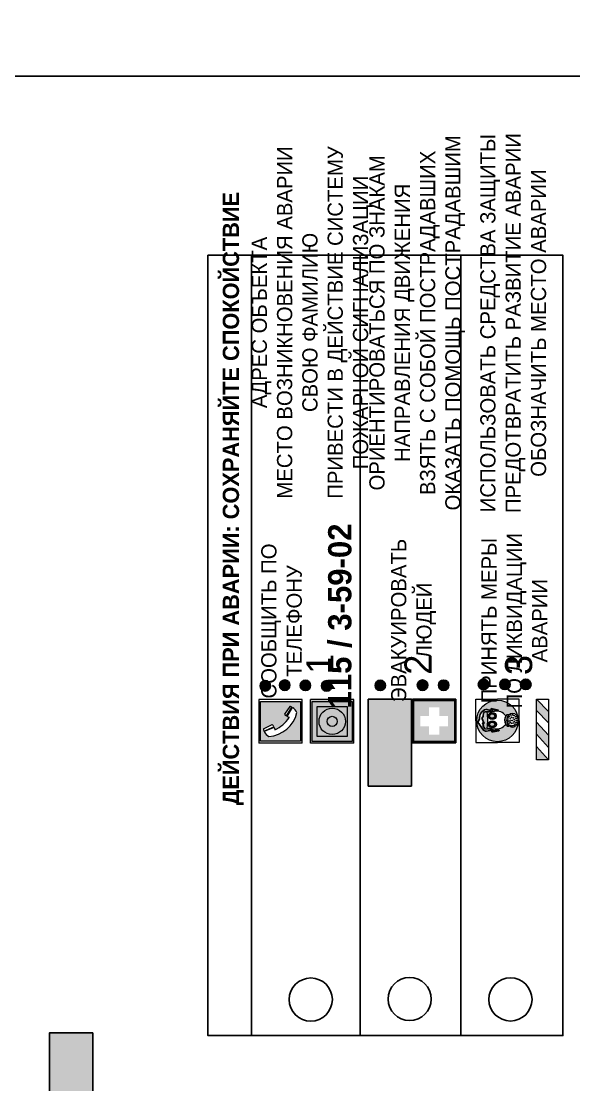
# Model space of a CAD drawing. Header units: millimetres. Extents: x 13114 to 67229, y 22859 to 38520.
# Drawn here: x 21346.1 to 21448, y 36157.4 to 36353.3 of the extents above; entities that cross this region are included whole.
import ezdxf

# ---------------------------------------------------------------- set-up
doc = ezdxf.new("R2010")
doc.units = ezdxf.units.MM
doc.layers.add('План_Штампы', color=7, linetype='Continuous')
doc.styles.add('обычный', font='arial.ttf')

# ---------------------------------------------------------------- blocks, each defined once
blk = doc.blocks.new('A$C38D26F80')
h = blk.add_hatch(color=5)
h.dxf.hatch_style = 1
h.paths.add_polyline_path([(-8.77, -4.48, 1), (-0.19, -4.48, 1)])
h.paths.add_polyline_path([(-6.75, -3.58), (-6.75, -3.31), (-6.62, -3.22), (-6.5, -3.22), (-6.42, -3.3), (-6.39, -3.28), (-6.59, -2.23), (-6.59, -2.01), (-6.38, -1.58), (-4.76, -0.4), (-4.13, -0.79, -0.362848), (-2.1, -2.1, -0.201049), (-2.17, -2.48, 0.085434), (-2.26, -3.13), (-1.9, -3.16), (-2.25, -4.7), (-2.4, -4.59), (-2.43, -4.34), (-2.36, -4.34), (-2.14, -3.34), (-2.47, -3.42), (-2.58, -1.95), (-2.77, -1.58), (-3.58, -1.52), (-3.92, -1.26), (-5.05, -1.73), (-4.87, -1.39), (-5.41, -1.6), (-5.41, -1.46), (-6.13, -1.87), (-6.18, -3.5), (-6.56, -3.47), (-6.37, -4.59), (-6.16, -4.43), (-6.16, -4.66), (-6.36, -4.79), (-6.37, -4.8), (-6.51, -4.76)], flags=16)
h.paths.add_polyline_path([(-6.51, -4.76), (-6.36, -4.79), (-6.37, -4.8)], flags=0)
h.paths.add_polyline_path([(-5.92, -2.34, 0.089508), (-2.67, -2.35), (-2.48, -3.88, -0.268602), (-3.4, -6.18, 0.262449), (-5.2, -6.18, -0.268602), (-6.11, -3.88)], flags=16)
edge = h.paths.add_edge_path(flags=16)
edge.add_ellipse((-5.19, -3.41), major_axis=(0, 0.842), ratio=0.848992, start_angle=0, end_angle=360)
edge = h.paths.add_edge_path(flags=0)
edge.add_ellipse((-5.19, -3.39), major_axis=(0, 0.665), ratio=0.853798, start_angle=0, end_angle=360)
edge = h.paths.add_edge_path(flags=0)
edge.add_ellipse((-5.19, -3.4), major_axis=(0, 0.528), ratio=0.864094, start_angle=0, end_angle=360)
edge = h.paths.add_edge_path(flags=16)
edge.add_ellipse((-3.47, -3.4), major_axis=(0, 0.842), ratio=0.848992, start_angle=0, end_angle=360)
h.paths.add_polyline_path([(-3.13, -6.45), (-3.13, -6.84, 0.383174), (-5.57, -6.85), (-5.57, -6.49, -0.369952)], flags=16)
edge = h.paths.add_edge_path(flags=0)
edge.add_ellipse((-3.47, -3.39), major_axis=(0, 0.665), ratio=0.853798, start_angle=0, end_angle=360)
edge = h.paths.add_edge_path(flags=0)
edge.add_ellipse((-3.47, -3.4), major_axis=(0, 0.528), ratio=0.864094, start_angle=0, end_angle=360)
edge = h.paths.add_edge_path(flags=16)
edge.add_ellipse((-4.34, -7.57), major_axis=(-1.48, 0), ratio=0.744955, start_angle=0, end_angle=360)
h.paths.add_polyline_path([(-5.01, -6.85, -1), (-5.15, -6.85, -1)], flags=0)
h.paths.add_polyline_path([(-5.33, -7.14, -1), (-5.47, -7.14, -1)], flags=0)
h.paths.add_polyline_path([(-4.61, -6.71, -1), (-4.74, -6.71, -1)], flags=16)
h.paths.add_polyline_path([(-5.43, -7.51, -1), (-5.57, -7.51, -1)], flags=0)
h.paths.add_polyline_path([(-4.26, -6.67, -1), (-4.4, -6.67, -1)], flags=16)
h.paths.add_polyline_path([(-4.74, -7.14, -1), (-4.88, -7.14, -1)], flags=0)
h.paths.add_polyline_path([(-4.93, -7.43, -1), (-5.07, -7.43, -1)], flags=0)
h.paths.add_polyline_path([(-4.41, -7.07, -1), (-4.54, -7.07, -1)], flags=0)
h.paths.add_polyline_path([(-5.33, -7.87, -1), (-5.46, -7.87, -1)], flags=0)
h.paths.add_polyline_path([(-3.8, -6.71, -1), (-3.94, -6.71, -1)], flags=16)
h.paths.add_polyline_path([(-4.85, -7.78, -1), (-4.98, -7.78, -1)], flags=0)
h.paths.add_polyline_path([(-3.96, -7.14, -1), (-4.1, -7.14, -1)], flags=0)
h.paths.add_polyline_path([(-4.33, -7.53, -1), (-4.47, -7.53, -1)], flags=0)
h.paths.add_polyline_path([(-5.09, -8.12, -1), (-5.23, -8.12, -1)], flags=0)
h.paths.add_polyline_path([(-3.5, -6.94, -1), (-3.64, -6.94, -1)], flags=0)
h.paths.add_polyline_path([(-4.54, -7.97, -1), (-4.68, -7.97, -1)], flags=0)
h.paths.add_polyline_path([(-3.66, -7.39, -1), (-3.8, -7.39, -1)], flags=0)
h.paths.add_polyline_path([(-4.73, -8.35, -1), (-4.86, -8.35, -1)], flags=0)
h.paths.add_polyline_path([(-4.09, -7.96, -1), (-4.23, -7.96, -1)], flags=0)
h.paths.add_polyline_path([(-3.77, -7.74, -1), (-3.91, -7.74, -1)], flags=0)
h.paths.add_polyline_path([(-3.22, -7.27, -1), (-3.35, -7.27, -1)], flags=0)
h.paths.add_polyline_path([(-4.34, -8.4, -1), (-4.47, -8.4, -1)], flags=0)
h.paths.add_polyline_path([(-3.16, -7.61, -1), (-3.3, -7.61, -1)], flags=0)
h.paths.add_polyline_path([(-3.9, -8.35, -1), (-4.04, -8.35, -1)], flags=0)
h.paths.add_polyline_path([(-3.32, -7.91, -1), (-3.46, -7.91, -1)], flags=0)
h.paths.add_polyline_path([(-3.55, -8.23, -1), (-3.69, -8.23, -1)], flags=0)
at = {"color": 5, "lineweight": 5}
for p, q in [((-4.48, 0), (-8.96, 0)), ((-8.96, 0), (-8.96, -4.48)), ((-4.48, 0), (0, 0)), ((0, 0), (0, -4.48)), ((-6.59, -2.01), (-6.38, -1.58)), ((-6.59, -2.23), (-6.59, -2.01)), ((-6.38, -1.58), (-4.76, -0.4)), ((-6.13, -1.87), (-6.18, -3.5)), ((-5.41, -1.46), (-6.13, -1.87)), ((-4.87, -1.39), (-5.41, -1.6)), ((-5.41, -1.6), (-5.41, -1.46)), ((-3.92, -1.26), (-5.05, -1.73)), ((-5.05, -1.73), (-4.87, -1.39)), ((-4.76, -0.4), (-4.13, -0.79)), ((-3.58, -1.52), (-3.92, -1.26)), ((-2.77, -1.58), (-3.58, -1.52)), ((-2.58, -1.95), (-2.77, -1.58)), ((-2.47, -3.42), (-2.58, -1.95)), ((-6.75, -3.31), (-6.62, -3.22)), ((-6.75, -3.58), (-6.75, -3.31)), ((-6.51, -4.76), (-6.75, -3.58)), ((-6.62, -3.22), (-6.5, -3.22)), ((-6.39, -3.28), (-6.59, -2.23)), ((-6.18, -3.5), (-6.56, -3.47)), ((-6.56, -3.47), (-6.37, -4.59)), ((-6.5, -3.22), (-6.42, -3.3)), ((-6.42, -3.3), (-6.39, -3.28)), ((-5.92, -2.34), (-6.11, -3.88)), ((-2.67, -2.34), (-2.48, -3.88)), ((-2.14, -3.34), (-2.47, -3.42)), ((-2.43, -4.34), (-2.4, -4.59)), ((-2.43, -4.34), (-2.36, -4.34)), ((-2.36, -4.34), (-2.14, -3.34)), ((-1.9, -3.16), (-2.26, -3.13)), ((-2.25, -4.7), (-1.9, -3.16)), ((-8.96, -8.96), (-8.96, -4.48)), ((-6.37, -4.8), (-6.51, -4.76)), ((-6.37, -4.59), (-6.16, -4.43)), ((-6.16, -4.66), (-6.37, -4.8)), ((-6.16, -4.43), (-6.16, -4.66)), ((-5.57, -6.49), (-5.57, -6.85)), ((-3.13, -6.45), (-3.13, -6.84)), ((-2.4, -4.59), (-2.25, -4.7)), ((0, -8.96), (0, -4.48)), ((-4.48, -8.96), (-8.96, -8.96)), ((-4.48, -8.96), (0, -8.96))]:
    blk.add_line(p, q, dxfattribs=at)
at = {"color": 5}
for p, q in [((-6.59, -2.01), (-6.38, -1.58)), ((-6.59, -2.23), (-6.59, -2.01)), ((-6.38, -1.58), (-4.76, -0.4)), ((-6.13, -1.87), (-6.18, -3.5)), ((-5.41, -1.46), (-6.13, -1.87)), ((-4.87, -1.39), (-5.41, -1.6)), ((-5.41, -1.6), (-5.41, -1.46)), ((-3.92, -1.26), (-5.05, -1.73)), ((-5.05, -1.73), (-4.87, -1.39)), ((-4.76, -0.4), (-4.13, -0.79)), ((-3.58, -1.52), (-3.92, -1.26)), ((-2.77, -1.58), (-3.58, -1.52)), ((-2.58, -1.95), (-2.77, -1.58)), ((-2.47, -3.42), (-2.58, -1.95)), ((-6.75, -3.31), (-6.62, -3.22)), ((-6.75, -3.58), (-6.75, -3.31)), ((-6.51, -4.76), (-6.75, -3.58)), ((-6.62, -3.22), (-6.5, -3.22)), ((-6.39, -3.28), (-6.59, -2.23)), ((-6.18, -3.5), (-6.56, -3.47)), ((-6.56, -3.47), (-6.37, -4.59)), ((-6.5, -3.22), (-6.42, -3.3)), ((-6.42, -3.3), (-6.39, -3.28)), ((-2.14, -3.34), (-2.47, -3.42)), ((-2.4, -4.59), (-2.43, -4.34)), ((-2.43, -4.34), (-2.36, -4.34)), ((-2.36, -4.34), (-2.14, -3.34)), ((-2.26, -3.13), (-1.9, -3.16)), ((-1.9, -3.16), (-2.25, -4.7)), ((-6.37, -4.8), (-6.51, -4.76)), ((-6.36, -4.79), (-6.51, -4.76)), ((-6.37, -4.59), (-6.16, -4.43)), ((-6.16, -4.66), (-6.37, -4.8)), ((-6.16, -4.66), (-6.36, -4.79)), ((-6.16, -4.43), (-6.16, -4.66)), ((-2.25, -4.7), (-2.4, -4.59))]:
    blk.add_line(p, q, dxfattribs=at)
at = {"color": 5, "lineweight": 5}
for centre, radius in [((-4.48, -4.48), 4.29), ((-5.5, -7.51), 0.0678), ((-5.4, -7.14), 0.0678), ((-5.4, -7.87), 0.0678), ((-5.16, -8.12), 0.0678), ((-5.08, -6.85), 0.0678), ((-5, -7.43), 0.0678), ((-4.91, -7.78), 0.0678), ((-4.81, -7.14), 0.0678), ((-4.79, -8.35), 0.0678), ((-4.67, -6.71), 0.0678), ((-4.61, -7.97), 0.0678), ((-4.47, -7.07), 0.0678), ((-4.4, -7.53), 0.0678), ((-4.4, -8.4), 0.0678), ((-4.33, -6.67), 0.0678), ((-4.16, -7.96), 0.0678), ((-4.03, -7.14), 0.0678), ((-3.97, -8.35), 0.0678), ((-3.87, -6.71), 0.0678), ((-3.84, -7.74), 0.0678), ((-3.73, -7.39), 0.0678), ((-3.62, -8.23), 0.0678), ((-3.57, -6.94), 0.0678), ((-3.39, -7.91), 0.0678), ((-3.28, -7.27), 0.0678), ((-3.23, -7.61), 0.0678)]:
    blk.add_circle(centre, radius, dxfattribs=at)
at = {"color": 5}
for centre, radius, start, end in [((-3.89, -2.66), 1.88, 17.387, 97.1599), ((-2.6, -2.2), 0.511, 326.3906, 11.8614), ((-0.35, -3.07), 1.91, 162.2553, 181.7878)]:
    blk.add_arc(centre, radius, start, end, dxfattribs=at)
at = {"color": 5, "lineweight": 5}
for centre, radius, start, end in [((-2.6, -2.2), 0.513, 326.4781, 11.7739), ((-3.66, -4.24), 2.47, 171.573, 231.7124), ((-4.28, 6.66), 9.15, 259.6987, 280.1569), ((-4.93, -4.24), 2.47, 308.2876, 8.427), ((-0.47, -3.05), 1.79, 161.5846, 182.4584), ((-4.33, -7.88), 1.87, 50.358, 131.5662), ((-4.34, -8.2), 1.82, 48.4943, 132.3565), ((-4.3, -7.78), 1.83, 60.5889, 119.4111)]:
    blk.add_arc(centre, radius, start, end, dxfattribs=at)
for centre, major_axis, ratio in [((-5.19, -3.41), (0, 0.842), 0.848992), ((-5.19, -3.39), (0, 0.665), 0.853798), ((-5.19, -3.4), (0, 0.528), 0.864094), ((-3.47, -3.4), (0, 0.842), 0.848992), ((-3.47, -3.39), (0, 0.665), 0.853798), ((-3.47, -3.4), (0, 0.528), 0.864094), ((-4.34, -7.57), (-1.48, 0), 0.744955)]:
    blk.add_ellipse(centre, major_axis=major_axis, ratio=ratio, dxfattribs=at)
blk = doc.blocks.new('A$C47DD6509')
at = {"lineweight": 5}
for points in [[(-8.69, 0), (-11.19, 0), (-11.19, -2.22)], [(-4.22, 0), (-6.45, 0), (-8.91, -2.22), (-6.61, -2.22)], [(0, 0), (-2.09, 0), (-4.36, -2.22), (-2.29, -2.22)]]:
    blk.add_hatch(color=242, dxfattribs=at).paths.add_polyline_path(points)
at = {"color": 242, "lineweight": 5}
for p, q in [((-11.19, -2.22), (-8.69, 0)), ((-11.19, -2.22), (-11.19, 0)), ((-11.19, 0), (-8.69, 0)), ((-11.19, 0), (0, 0)), ((-8.91, -2.22), (-6.45, 0)), ((-6.61, -2.22), (-4.22, 0)), ((-4.36, -2.22), (-2.09, 0)), ((-2.29, -2.22), (0, 0)), ((0, 0), (0, -2.22)), ((0, -2.22), (-11.19, -2.22))]:
    blk.add_line(p, q, dxfattribs=at)
blk = doc.blocks.new('A$C32E8229D')
at = {"true_color": 0xffffff}
blk.add_hatch(color=7, dxfattribs=at).paths.add_polyline_path([(0, 0), (0, -8), (16, -8), (16, 0)])
h = blk.add_hatch(color=126)
h.paths.add_polyline_path([(0.2, -0.2), (15.8, -0.2), (15.8, -7.8), (0.2, -7.8)])
h.paths.add_polyline_path([(13.49, -2.05), (12.08, -2.05), (11.37, -2.63, 0.162397), (11.29, -2.84), (11.29, -3.63), (10.35, -3.63), (10.35, -4.05), (11.68, -4.05), (11.68, -3.48), (12.26, -4.28), (11.29, -5.1), (11.29, -6.78), (11.85, -6.78), (11.85, -5.44), (12.8, -4.64), (12.8, -5.94), (14.46, -5.94), (14.46, -5.39), (13.45, -5.39), (13.45, -3.97), (12.46, -2.59), (13.15, -2.59), (13.69, -3.34), (14.18, -3)], flags=16)
h.paths.add_polyline_path([(10.74, -1.82, 1), (11.8, -1.82, 1)], flags=16)
h.paths.add_polyline_path([(9.39, -3.59), (5.99, -3.59), (6.56, -3.03), (5.91, -3.03), (5.1, -3.83), (5.91, -4.64), (6.56, -4.64), (5.99, -4.09), (9.39, -4.09)], flags=16)
h.paths.add_polyline_path([(4.29, -1.08), (1.72, -1.08), (1.72, -6.6), (4.29, -6.6)], flags=16)
at = {"color": 126}
blk.add_lwpolyline([(16, -8), (0, -8), (0, 0), (16, 0)], close=True, dxfattribs=at)
blk = doc.blocks.new('A$C18900ED3')
h = blk.add_hatch(color=126)
h.paths.add_polyline_path([(-0.18, -0.18), (-7.02, -0.18), (-7.02, -7.02), (-0.18, -7.02)])
h.paths.add_polyline_path([(-5.89, -4.46), (-5.89, -2.77), (-4.46, -2.77), (-4.46, -1.31), (-2.77, -1.31), (-2.77, -2.77), (-1.33, -2.77), (-1.33, -4.46), (-2.77, -4.46), (-2.77, -5.89), (-4.46, -5.89), (-4.46, -4.46)], flags=16)
at = {"color": 126}
for p, q in [((-7.2, 0), (-7.2, -7.2)), ((0, 0), (-7.2, 0)), ((0, -7.2), (0, 0)), ((-7.02, -7.02), (-7.02, -0.18)), ((-7.02, -0.18), (-0.18, -0.18)), ((-0.18, -0.18), (-0.18, -7.02)), ((-0.18, -7.02), (-7.02, -7.02)), ((-7.2, -7.2), (0, -7.2))]:
    blk.add_line(p, q, dxfattribs=at)
blk = doc.blocks.new('A$C456E1F9C')
at = {"lineweight": 5}
h = blk.add_hatch(color=242, dxfattribs=at)
h.paths.add_polyline_path([(0.51, -1.47), (0.51, -13.26), (12.29, -13.26), (12.29, -1.47)])
h.paths.add_polyline_path([(5.42, -4.95, -0.254479), (4.78, -5.4), (3.52, -2.53, -0.209735), (4.23, -2.4)], flags=16)
h.paths.add_polyline_path([(8.53, -8.6), (10.87, -10.17), (10.54, -10.76), (8.03, -9.13, -0.192251)], flags=16)
h.paths.add_polyline_path([(4.61, -5.49, 0.005518), (3.87, -5.72, 0.128647), (7.49, -10.01, 0.00809), (7.83, -9.33), (10.47, -10.97, -0.16736), (8.99, -12.25, -0.327862), (1.95, -3.95, -0.166952), (3.36, -2.62)], flags=16)
at = {"color": 242, "lineweight": 5}
for p, q in [((0, -13.77), (0, -0.97)), ((12.8, -0.97), (0, -0.97)), ((4.61, -5.49), (3.36, -2.62)), ((3.52, -2.53), (4.78, -5.4)), ((4.23, -2.4), (5.42, -4.95)), ((12.8, -13.77), (12.8, -0.97)), ((7.83, -9.33), (10.47, -10.97)), ((8.03, -9.13), (10.54, -10.76)), ((10.81, -10.12), (8.53, -8.6)), ((10.54, -10.76), (10.8, -10.3)), ((10.8, -10.3), (10.81, -10.12)), ((0, -13.77), (12.8, -13.77))]:
    blk.add_line(p, q, dxfattribs=at)
blk.add_lwpolyline([(0.51, -1.47), (12.29, -1.47), (12.29, -13.26), (0.51, -13.26)], close=True, dxfattribs=at)
for centre, radius, start, end in [((4.59, -5.34), 2.99, 114.2845, 152.1974), ((4.02, -3.27), 0.891, 76.3284, 123.7092), ((11.12, -3.31), 9.19, 183.9915, 256.6009), ((14.98, -39.1), 35.17, 107.1487, 108.4135), ((13.86, -0.94), 11.08, 205.5536, 234.8762), ((4.68, -4.59), 0.824, 276.9621, 334.0723), ((-13.31, 0.8), 23.44, 332.5487, 334.4027), ((8.94, -9.5), 0.989, 114.4092, 157.9388), ((7.87, -9.46), 3, 291.9291, 329.9329)]:
    blk.add_arc(centre, radius, start, end, dxfattribs=at)
blk = doc.blocks.new('A$C54414219')
at = {"true_color": 0xffffff}
h = blk.add_hatch(color=7, dxfattribs=at)
h.paths.add_polyline_path([(2.39, -9.45), (2.39, -18.3), (11.23, -18.3), (11.23, -9.45)], flags=0)
h.paths.add_polyline_path([(10.71, -13.87, -1), (2.92, -13.87, -1)], flags=0)
h.paths.add_polyline_path([(8.3, -13.87, -1), (5.33, -13.87, -1)], flags=0)
h.paths.add_polyline_path([(0.41, -7.47), (0.41, -20.27), (13.21, -20.27), (13.21, -7.47)])
h.paths.add_polyline_path([(0.92, -19.77), (12.71, -19.77), (12.71, -7.98), (0.92, -7.98)], flags=16)
h.paths.add_polyline_path([(11.23, -9.45), (11.23, -18.3), (2.39, -18.3), (2.39, -9.45)], flags=0)
at = {"lineweight": 5}
h = blk.add_hatch(color=242, dxfattribs=at)
h.paths.add_polyline_path([(12.71, -7.98), (0.92, -7.98), (0.92, -19.77), (12.71, -19.77)])
h.paths.add_polyline_path([(11.23, -18.3), (2.39, -18.3), (2.39, -9.45), (11.23, -9.45)], flags=16)
h.paths.add_polyline_path([(10.71, -13.87, -1), (2.92, -13.87, -1)], flags=0)
h.paths.add_polyline_path([(8.3, -13.87, -1), (5.33, -13.87, -1)], flags=0)
at = {"true_color": 0xffffff}
h = blk.add_hatch(color=7, dxfattribs=at)
h.paths.add_polyline_path([(2.39, -9.45), (2.39, -18.3), (11.23, -18.3), (11.23, -9.45)])
h.paths.add_polyline_path([(10.71, -13.87, -1), (2.92, -13.87, -1)], flags=16)
h.paths.add_polyline_path([(8.3, -13.87, -1), (5.33, -13.87, -1)], flags=0)
at = {"lineweight": 5}
h = blk.add_hatch(color=242, dxfattribs=at)
h.paths.add_polyline_path([(2.92, -13.87, 1), (10.71, -13.87, 1)])
h.paths.add_polyline_path([(8.3, -13.87, -1), (5.33, -13.87, -1)], flags=16)
at = {"color": 242, "lineweight": 5}
for p, q in [((0.41, -20.27), (0.41, -7.47)), ((0.41, -7.47), (13.21, -7.47)), ((0.41, -7.47), (13.21, -7.47)), ((13.21, -20.27), (13.21, -7.47)), ((0.41, -20.27), (13.21, -20.27))]:
    blk.add_line(p, q, dxfattribs=at)
for points in [[(0.92, -7.98), (12.71, -7.98), (12.71, -19.77), (0.92, -19.77)], [(2.39, -9.45), (11.23, -9.45), (11.23, -18.3), (2.39, -18.3)]]:
    blk.add_lwpolyline(points, close=True, dxfattribs=at)
for radius in [3.89, 1.49]:
    blk.add_circle((6.81, -13.87), radius, dxfattribs=at)
blk = doc.blocks.new('A$C7B4425F7')
at = {"true_color": 0xffffff}
blk.add_hatch(color=7, dxfattribs=at).paths.add_polyline_path([(0, 0), (-16, 0), (-16, -8), (0, -8)])
h = blk.add_hatch(color=126)
h.paths.add_polyline_path([(-0.2, -0.2), (-15.8, -0.2), (-15.8, -7.8), (-0.2, -7.8)])
h.paths.add_polyline_path([(-11.76, -2.03), (-11.76, -3.66), (-11.17, -3.66, -0.568275), (-11.17, -6.18), (-12.58, -6.18), (-12.58, -2.03)], flags=16)
h.paths.add_polyline_path([(-13.33, -4.12, -0.495768), (-13.59, -6.18), (-15.03, -6.18), (-15.03, -2.03), (-13.59, -2.03, -0.487973)], flags=16)
h.paths.add_polyline_path([(-10.25, -2.03), (-9.48, -2.03), (-9.48, -6.18), (-10.25, -6.18)], flags=16)
h.paths.add_polyline_path([(-13.84, -3.69), (-14.24, -3.69), (-14.24, -3.03), (-13.9, -3.03, -0.692621)], flags=0)
h.paths.add_polyline_path([(-9.15, -2.03), (-8.4, -2.03), (-8.04, -3.07), (-7.68, -2.03), (-6.93, -2.03), (-7.64, -4.1), (-6.93, -6.18), (-7.68, -6.18), (-8.04, -5.14), (-8.4, -6.18), (-9.15, -6.18), (-8.44, -4.1)], flags=16)
h.paths.add_polyline_path([(-11.76, -4.46), (-11.42, -4.46, -0.692621), (-11.36, -5.12), (-11.76, -5.12)], flags=0)
h.paths.add_polyline_path([(-13.9, -5.2), (-14.24, -5.2), (-14.24, -4.55), (-13.84, -4.55, -0.708038)], flags=0)
edge = h.paths.add_edge_path(flags=16)
edge.add_ellipse((-5.51, -4.08), major_axis=(0, 2.05), ratio=0.586184, start_angle=0, end_angle=360)
edge = h.paths.add_edge_path(flags=0)
edge.add_ellipse((-5.51, -4.08), major_axis=(0, 1.14), ratio=0.454828, start_angle=0, end_angle=360)
h.paths.add_polyline_path([(-4.13, -4.96, 0.377264), (-3.48, -4.52, 0.0555), (-3.16, -2.03), (-1.66, -2.03), (-1.66, -4.96), (-0.96, -4.96), (-0.96, -7.01), (-1.75, -7.01), (-1.75, -6.18), (-3.3, -6.18), (-3.3, -7.02), (-4.13, -7.02)], flags=16)
h.paths.add_polyline_path([(-2.73, -2.91), (-2.28, -2.91), (-2.28, -4.96), (-3.05, -4.96, 0.079136)], flags=0)
at = {"color": 126}
blk.add_lwpolyline([(-16, -8), (0, -8), (0, 0), (-16, 0)], close=True, dxfattribs=at)

msp = doc.modelspace()

# ---------------------------------------------------------------- hatches: boundary and pattern name
at = {"lineweight": 0}
h = msp.add_hatch(color=256, dxfattribs=at)
h.dxf.hatch_style = 1
h.paths.add_polyline_path([(21391.13, 36229.92, 1), (21391.13, 36231.85, 1)])
h = msp.add_hatch(color=256, dxfattribs=at)
h.dxf.hatch_style = 1
h.paths.add_polyline_path([(21394.71, 36230.02, 1), (21394.71, 36231.95, 1)])
h = msp.add_hatch(color=256, dxfattribs=at)
h.dxf.hatch_style = 1
h.paths.add_polyline_path([(21398.52, 36229.98, 1), (21398.52, 36231.91, 1)])
h = msp.add_hatch(color=256, dxfattribs=at)
h.dxf.hatch_style = 1
h.paths.add_polyline_path([(21402.45, 36229.9, 1), (21402.45, 36231.83, 1)])
h = msp.add_hatch(color=256, dxfattribs=at)
h.dxf.hatch_style = 1
h.paths.add_polyline_path([(21412.33, 36229.98, 1), (21412.33, 36231.92, 1)])
h = msp.add_hatch(color=256, dxfattribs=at)
h.dxf.hatch_style = 1
h.paths.add_polyline_path([(21420.12, 36230.02, 1), (21420.12, 36231.96, 1)])
h = msp.add_hatch(color=256, dxfattribs=at)
h.dxf.hatch_style = 1
h.paths.add_polyline_path([(21424.02, 36230.02, 1), (21424.02, 36231.95, 1)])
h = msp.add_hatch(color=256, dxfattribs=at)
h.dxf.hatch_style = 1
h.paths.add_polyline_path([(21431.37, 36230.18, 1), (21431.37, 36232.11, 1)])
h = msp.add_hatch(color=256, dxfattribs=at)
h.dxf.hatch_style = 1
h.paths.add_polyline_path([(21435.31, 36230.17, 1), (21435.31, 36232.1, 1)])
h = msp.add_hatch(color=256, dxfattribs=at)
h.dxf.hatch_style = 1
h.paths.add_polyline_path([(21439.15, 36230.17, 1), (21439.15, 36232.1, 1)])

# ---------------------------------------------------------------- linework, layer by layer
at = {"color": 5, "lineweight": 0}
for points in [[(20946.69, 36343.23), (21546.69, 36343.23), (21546.69, 36738.23), (20946.69, 36738.23)], [(20946.69, 35948.23), (21546.69, 35948.23), (21546.69, 36343.23), (20946.69, 36343.23)]]:
    msp.add_lwpolyline(points, close=True, dxfattribs=at)
for points in [[(21388.59, 36166.44), (21388.59, 36310.2), (21380.54, 36310.2), (21380.54, 36166.44)], [(21388.59, 36166.44), (21388.59, 36310.2), (21445.99, 36310.2), (21445.99, 36166.44)]]:
    msp.add_lwpolyline(points, close=True)
for points in [[(21408.59, 36224.85), (21408.59, 36166.44), (21408.59, 36310.2)], [(21427.16, 36224.85), (21427.16, 36166.44), (21427.16, 36310.2)]]:
    msp.add_lwpolyline(points)
for centre, radius in [((21391.13, 36230.88), 0.966), ((21394.71, 36230.99), 0.966), ((21398.52, 36230.95), 0.966), ((21402.45, 36230.87), 0.966), ((21412.33, 36230.95), 0.966), ((21420.12, 36230.99), 0.966), ((21424.02, 36230.98), 0.966), ((21431.37, 36231.14), 0.966), ((21435.31, 36231.14), 0.966), ((21439.15, 36231.14), 0.966), ((21399.51, 36173.06), 3.98), ((21417.74, 36173.16), 3.98), ((21436.32, 36173.09), 3.98)]:
    msp.add_circle(centre, radius)

# ---------------------------------------------------------------- block references
at = {"rotation": 90}
for name, p, xscale, yscale, zscale in [('A$C456E1F9C', (21389.31, 36220.33), 0.625, 0.625, 0.625), ('A$C54414219', (21394.8, 36220.07), 0.625, 0.625, 0.625), ('A$C18900ED3', (21418.26, 36228.39), 1.111111111007631, 1.111111111007631, 1.111111111007631), ('A$C38D26F80', (21429.93, 36228.41), 0.8928571427240968, 0.8928571427240968, 0.8928571427240968)]:
    msp.add_blockref(name, p, dxfattribs=dict(at, xscale=xscale, yscale=yscale, zscale=zscale))
at = {"xscale": -1, "rotation": 90}
msp.add_blockref('A$C32E8229D', (21410.11, 36228.39), dxfattribs=at)
at = {"color": 242, "true_color": 0xc1121c, "rotation": 90}
msp.add_blockref('A$C47DD6509', (21441.15, 36228.41), dxfattribs=at)
at = {"layer": 'План_Штампы', "rotation": 90}
msp.add_blockref('A$C7B4425F7', (21351.33, 36166.91), dxfattribs=at)

# ---------------------------------------------------------------- texts
at = {"lineweight": 0, "attachment_point": 5, "rotation": 90, "style": 'обычный'}
for s, insert, char_height, width in [('\\pi-8.4,l8.4,t8.4;{\\fProxima Nova Rg|b0|i0|c204|p2;ОРИЕНТИРОВАТЬСЯ ПО ЗНАКАМ \\PНАПРАВЛЕНИЯ ДВИЖЕНИЯ\\PВЗЯТЬ С СОБОЙ ПОСТРАДАВШИХ\\PОКАЗАТЬ ПОМОЩЬ ПОСТРАДАВШИМ}', (21419.12, 36297.76), 2.8, 126.6484), ('\\pi-8.4,l8.4,t8.4;{\\fProxima Nova Rg|b0|i0|c204|p2;ИСПОЛЬЗОВАТЬ СРЕДСТВА ЗАЩИТЫ \\PПРЕДОТВРАТИТЬ РАЗВИТИЕ АВАРИИ\\PОБОЗНАЧИТЬ МЕСТО АВАРИИ}', (21436.85, 36297.71), 2.8, 126.6484), ('\\pi-8.4,l8.4,t8.4;{\\fProxima Nova Rg|b0|i0|c204|p2;АДРЕС ОБЪЕКТА\\PМЕСТО ВОЗНИКНОВЕНИЯ АВАРИИ\\PСВОЮ ФАМИЛИЮ\\PПРИВЕСТИ В ДЕЙСТВИЕ СИСТЕМУ \\PПОЖАРНОЙ СИГНАЛИЗАЦИИ}', (21399.76, 36297.83), 2.8, 126.6484), ('{\\fProxima Nova Rg|b1|i0|c204|p2;ДЕЙСТВИЯ ПРИ АВАРИИ: СОХРАНЯЙТЕ СПОКОЙСТВИЕ\\H1.6644x; }', (21385.22, 36265.38), 3, 175.1736), ('{\\fProxima Nova Rg|b1|i0|c0|p2;\\H1.0714x;115 / 3-59-02\\H1.2822x; }', (21404.92, 36243.74), 4, 126.6484), ('{\\fProxima Nova Rg|b0|i0|c204|p2;СООБЩИТЬ ПО \\PТЕЛЕФОНУ}', (21394.14, 36242.82), 2.8, 126.6484), ('{\\fProxima Nova Rg|b0|i0|c204|p2;ЭВАКУИРОВАТЬ \\PЛЮДЕЙ}', (21418.46, 36242.92), 2.8, 126.6484), ('{\\fProxima Nova Rg|b0|i0|c204|p2;ПРИНЯТЬ МЕРЫ \\PПО ЛИКВИДАЦИИ \\PАВАРИИ}', (21437.04, 36242.88), 2.8, 126.6484), ('{\\fProxima Nova Rg|b0|i0|c204|p2;1\\H1.1667x; }', (21401.2, 36234.92), 5, 126.6484), ('{\\fProxima Nova Rg|b0|i0|c204|p2;2\\H1.1967x; }', (21419.29, 36234.77), 5, 126.6484), ('{\\fProxima Nova Rg|b0|i0|c204|p2;3\\H1.1967x; }', (21437.86, 36234.71), 5, 126.6484)]:
    msp.add_mtext(s, dxfattribs=dict(at, insert=insert, char_height=char_height, width=width))

doc.saveas('drawing.dxf')
